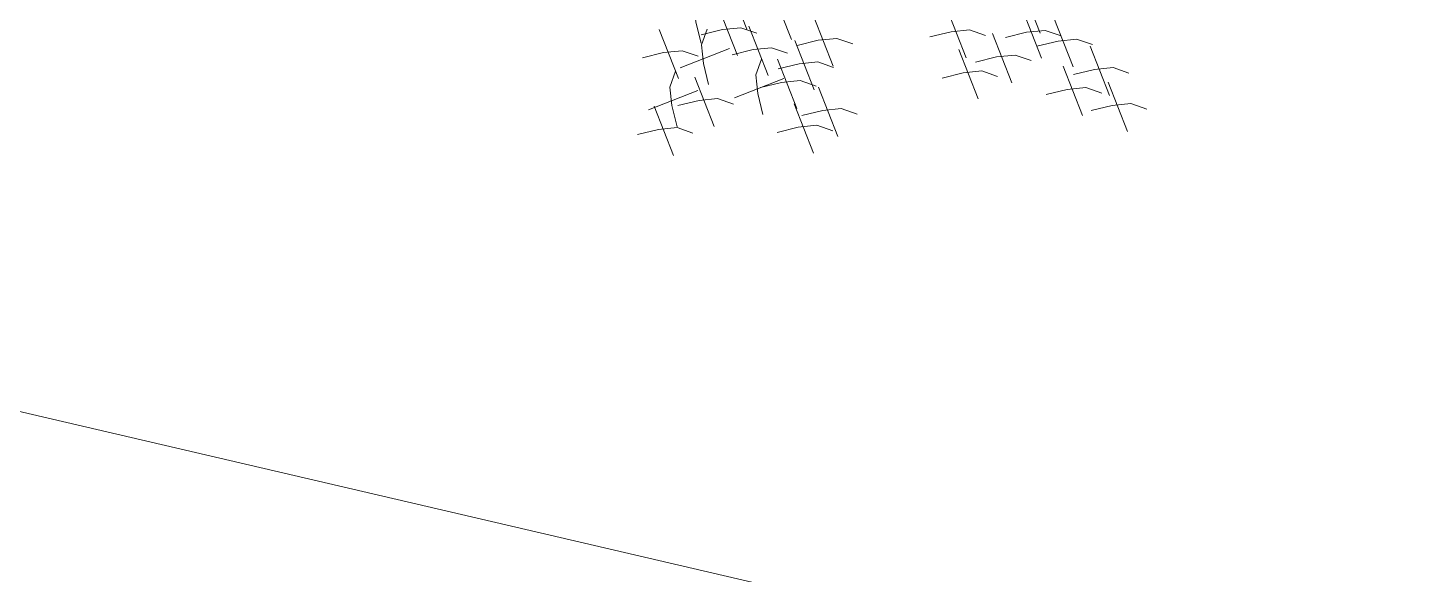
# Model space of a CAD drawing. Header units: millimetres. Extents: x 474016 to 477875, y 2288607 to 2292200.
# Drawn here: x 474234.44 to 474246.6, y 2289318.36 to 2289323.16 of the extents above; entities that cross this region are included whole.
import ezdxf

# ---------------------------------------------------------------- set-up
doc = ezdxf.new("R2010")
doc.units = ezdxf.units.MM
doc.header["$LTSCALE"] = 50
doc.layers.add('BANQUETA', color=251, linetype='Continuous', lineweight=5)
doc.layers.add('EXT', color=3, linetype='Continuous', lineweight=5)

# ---------------------------------------------------------------- blocks, each defined once
blk = doc.blocks.new('Plarbol-031')
for points in [[(1.652925, -1.1066), (1.875275, -1.2597)], [(1.8886, -1.155525), (2.11095, -1.3086)], [(1.898775, -1.32385), (1.9731, -1.2419), (2.04615, -1.180925), (2.129375, -1.1587)], [(2.12365, -1.1714), (2.345975, -1.3245)], [(2.133825, -1.339725), (2.20815, -1.2578), (2.2812, -1.1968), (2.3644, -1.174575)], [(1.730425, -1.20825), (1.952775, -1.361325)], [(1.7406, -1.376575), (1.814925, -1.294625), (1.887975, -1.23365), (1.9712, -1.211425)], [(2.066475, -1.334025), (2.288825, -1.487125)], [(2.07665, -1.50235), (2.150975, -1.420425), (2.224025, -1.359425), (2.307225, -1.3372)], [(2.30215, -1.273025), (2.5245, -1.426125)], [(2.312325, -1.441375), (2.38665, -1.359425), (2.4597, -1.29845), (2.542925, -1.2762)], [(1.674525, -1.398175), (1.896875, -1.551275)], [(1.6847, -1.566525), (1.759025, -1.484575), (1.832075, -1.4236), (1.9153, -1.40135)], [(1.410275, -1.422325), (1.6326, -1.575425)], [(1.420425, -1.59065), (1.49475, -1.508725), (1.5678, -1.447725), (1.651025, -1.4255)], [(1.5786, -1.56145), (1.80095, -1.714525)], [(1.588775, -1.729775), (1.6631, -1.647825), (1.73615, -1.58685), (1.819375, -1.564625)], [(0.620025, -1.84475), (0.84235, -1.99785)], [(0.87285, -1.837775), (1.095175, -1.990875)], [(0.883, -2.006125), (0.957325, -1.924175), (1.030375, -1.863175), (1.1136, -1.84095)], [(0.40085, -1.927975), (0.6232, -2.081075)], [(0.470725, -2.271025), (0.388775, -2.1967), (0.3278, -2.123625), (0.305575, -2.040425)], [(0.8595, -1.9915), (1.08185, -2.1446)], [(0.869675, -2.15985), (0.944, -2.0779), (1.01705, -2.016925), (1.10025, -1.994675)], [(0.4377, -2.066475), (0.660025, -2.21955)], [(0.44785, -2.2348), (0.522175, -2.15285), (0.59525, -2.091875), (0.67845, -2.06965)], [(0.62445, -2.063275), (0.8468, -2.216375)], [(0.634625, -2.231625), (0.70895, -2.149675), (0.782, -2.0887), (0.865225, -2.066475)], [(0.768025, -2.406325), (0.921125, -2.183975)], [(0.936375, -2.39615), (0.854425, -2.321825), (0.793425, -2.248775), (0.7712, -2.16555)], [(0.839175, -2.12045), (1.0615, -2.27355)], [(0.84935, -2.2888), (0.92365, -2.20685), (0.996725, -2.145875), (1.079925, -2.123625)], [(1.09265, -2.1211), (1.314975, -2.2742)], [(1.1028, -2.289425), (1.177125, -2.2075), (1.250175, -2.1465), (1.3334, -2.124275)], [(0.4523, -2.4349), (0.6054, -2.212575)], [(0.62065, -2.42475), (0.5387, -2.350425), (0.477725, -2.277375), (0.455475, -2.19415)], [(0.25475, -2.332), (0.477075, -2.4851)], [(1.037375, -2.262125), (1.2597, -2.415225)], [(1.047525, -2.43045), (1.12185, -2.348525), (1.194925, -2.287525), (1.278125, -2.2653)], [(0.2649, -2.50035), (0.339225, -2.4184), (0.412275, -2.3574), (0.4955, -2.335175)], [(0.60795, -2.692825), (0.526, -2.6185), (0.465, -2.54545), (0.442775, -2.462225)], [(0.54125, -2.432375), (0.763575, -2.585475)], [(0.5514, -2.6007), (0.625725, -2.51875), (0.698775, -2.457775), (0.782, -2.43555)], [(0.4396, -2.702975), (0.5927, -2.48065)], [(0.45295, -2.671225), (0.675275, -2.824325)], [(0.4631, -2.839575), (0.537425, -2.757625), (0.610475, -2.696625), (0.6937, -2.6744)]]:
    blk.add_lwpolyline(points)

msp = doc.modelspace()

# ---------------------------------------------------------------- linework, layer by layer
at = {"layer": 'BANQUETA'}
msp.add_lwpolyline([(474124.839, 2289290.893), (474246.576, 2289262.523, 0.414214), (474248.978, 2289264.017), (474260.099, 2289311.738, 0.414214), (474258.606, 2289314.14), (474136.868, 2289342.51)], format="xyb", dxfattribs=at)

# ---------------------------------------------------------------- block references
at = {"layer": 'EXT', "xscale": 1.71989999994179, "yscale": 1.71989999994179, "zscale": 1.71989999994179, "rotation": 325.9356466897348}
msp.add_blockref('Plarbol-031', (474241.869, 2289326.71), dxfattribs=at)

doc.saveas('drawing.dxf')
